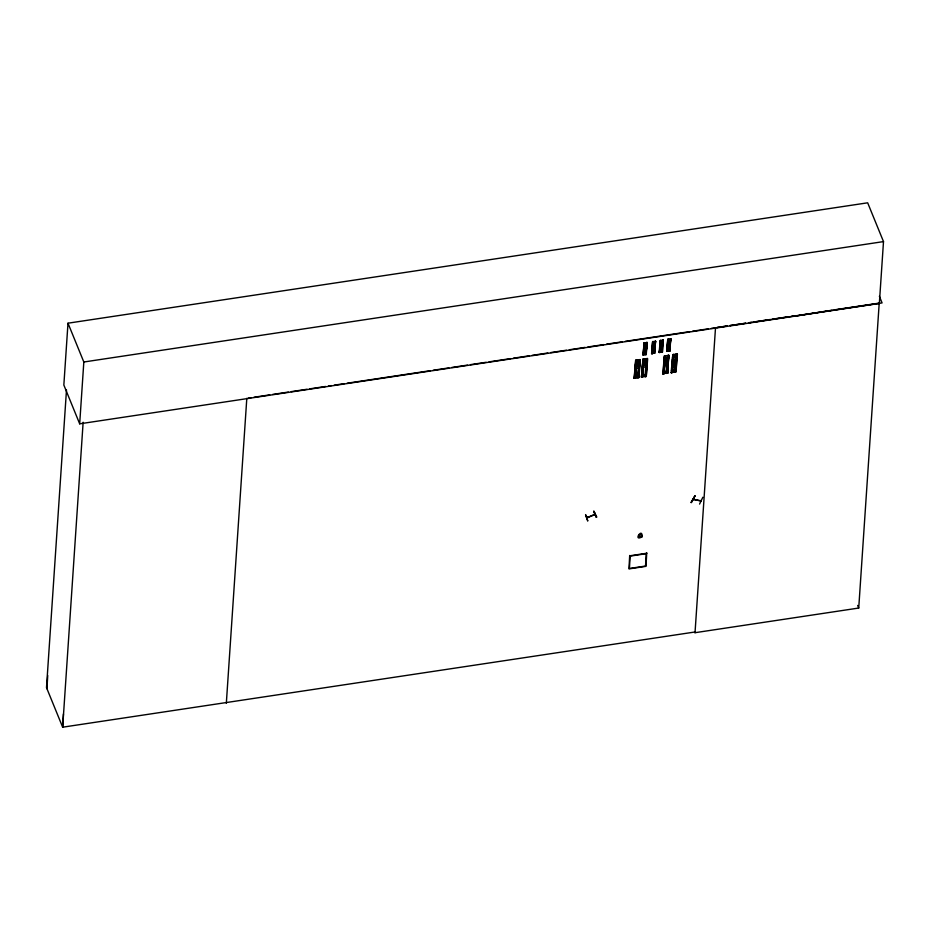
<?xml version="1.0" encoding="UTF-8"?>
<svg xmlns="http://www.w3.org/2000/svg" width="930" height="930" viewBox="0 0 930 930"><rect width="100%" height="100%" fill="white"/><g stroke="black" fill="none" stroke-linecap="round" stroke-linejoin="round"><path stroke-width="1.4" d="M46.965 688.723L47.732 675.482M63.438 713.949L62.659 727.19L695.059 631.981L695.024 632.691L715.507 327.755L711.206 328.406M67.995 323.198L63.845 385.032L79.678 423.824L879.35 303.436L883.5 241.602L867.667 202.81L67.995 323.198L83.828 362.002L79.678 423.824M66.495 389.879L46.5 687.596L62.659 727.19L83.142 422.255M226.327 703.266L246.81 398.319M646.734 552.908L645.99 566.335L628.947 568.904L629.691 555.477M646.234 553.338L645.536 566.045L629.436 568.474L630.145 555.768M642.072 536.808C642.618 526.636 632.679 541.911 641.921 536.936M694.954 631.993L694.908 632.714L858.727 608.046L879.21 303.11L834.698 309.806M634.167 378.231L635.585 360.433L640.084 359.573L639.05 377.557L634.144 378.219L634.806 378.15L636.666 360.038L635.632 378.033L637.038 360.259M634.26 378.219L635.829 360.154L636.701 360.143L635.051 378.115L635.643 378.01M634.481 378.057L635.922 360.27M634.713 378.161L636.201 360.375M636.666 360.038L635.085 378.103L634.388 377.94M639.34 359.794L637.643 377.766L639.666 359.887M646.269 354.493L647.013 342.484L644.013 343.065L643.107 354.935L643.769 354.667L645.013 342.926L643.99 354.807L643.281 354.818M643.06 359.189L641.444 377.15L642.921 359.34L647.303 358.48L646.269 376.464L647.675 358.701M643.223 354.818L644.118 342.752M641.619 376.976L643.048 359.073L643.92 359.061L642.188 377.01M643.63 354.853L644.734 342.798M643.886 358.957L642.27 377.034L642.863 376.929L643.886 358.957L642.223 377.022L641.386 377.138M646.466 342.566L645.385 354.621L646.966 342.345M645.525 354.493L646.327 354.481L645.757 354.574L647.268 342.624M645.908 354.539L647.013 342.484L646.117 354.423M645.071 376.487L646.234 358.875L646.908 358.782L645.408 376.603L647.303 358.48L645.908 376.371M651.651 353.644L653.534 341.636L652.569 353.516L651.593 353.644L652.639 341.473M652.209 353.563L653.255 341.519M652.511 353.516L653.104 341.705M655.592 341.275L653.883 353.33L654.825 341.461L654.243 353.284M653.906 353.342L655.487 341.066M653.86 353.33L654.581 353.063L655.545 341.205L652.988 341.717M659.172 352.505L660.184 340.636L663.113 340.055L662.427 352.063L659.231 352.505M659.347 352.389L660.835 340.45L659.533 352.458L660.219 340.334M659.87 352.319L660.835 340.38L659.777 352.424M661.823 352.145L663.055 339.927M663.113 340.055L661.451 352.191L662.567 340.136L663.392 340.194M662.369 352.063L662.997 340.252M662.904 373.906L664.253 356.132L668.728 355.26L667.694 373.244L668.728 355.26L667.112 373.337L668.484 355.527M663.078 373.732L664.473 355.841L665.171 356.004L663.95 373.627L665.31 355.853M663.869 373.639L665.31 355.725L664.276 373.721L662.811 373.918M668.624 339.38L667.694 351.238L668.403 339.229L666.74 351.366L667.798 339.194M666.915 351.249L668.403 339.229L667.705 339.508L670.693 338.915L669.949 350.924M667.659 355.644L666.287 373.453L667.903 355.376M666.729 351.354L669.972 350.924L669.03 351.052L669.972 339.183L670.96 339.055M668.821 355.365L667.333 373.139M669.461 350.982L670.635 338.787M670.425 339.125L669.751 350.854M669.577 350.97L670.716 338.985M669.728 350.866L670.693 338.915M675.575 371.779L671.1 372.674L672.855 354.702M671.727 372.581L673.134 354.818M673.587 354.481L671.925 372.546L672.576 372.453L673.587 354.481L672.018 372.546L671.1 372.674M672.192 372.372L673.68 354.586L672.623 354.876M675.657 371.907L674.494 372.186L675.947 354.4L676.61 354.307L675.122 372.128L677.017 354.005L675.982 372L677.424 354.214M674.529 372.198L676.191 354.121M675.354 372.081L676.773 354.284M675.331 372.07L677.017 354.005L672.762 354.609L671.646 372.593M587.714 520.835L585.586 514.592M691.409 502.595L695.117 495.806M586.9 517.685L587.9 517.51L586.679 517.08M595.165 514.464L594.003 514.244M587.167 517.847L586.737 517.034L587.062 517.58M595.061 514.534L587.074 517.847M694.838 496.016L691.071 502.584L694.826 496.05M694.129 499.038L693.989 499.259M700.43 500.514L701.104 500.677M700.976 500.898L693.478 499.247M699.569 504.095L702.848 497.236M652.616 341.775L651.953 353.598L652.546 353.528M643.06 354.923L646.059 354.342M662.474 340.322L661.486 352.191L662.439 352.051M638.643 377.359L637.899 377.58M644.816 376.673L645.734 376.545M646.292 376.452L645.618 376.545L647.129 358.771M667.717 373.221L667.066 373.325M585.586 514.918L587.737 520.788M693.617 499.282L694.292 499.433M700.86 500.91L693.303 499.503M644.188 342.961L643.223 354.737M652.953 341.74L653.534 341.647M667.74 339.508L666.891 351.18M654.278 353.284L654.848 353.202L651.744 353.458M664.845 356.062L663.45 373.837M676.191 354.249L674.75 372.035M638.468 377.65L640.084 359.573L638.736 377.464M586.993 517.65L594.956 514.29M83.828 362.002L883.5 241.602M248.24 398.11L251.112 397.68M253.971 397.25L269.735 394.866M272.606 394.436L288.37 392.065M291.241 391.635L307.005 389.263M309.876 388.833L325.64 386.45M328.511 386.02L331.371 385.59M334.242 385.16L344.274 383.648M347.146 383.218L430.276 370.698M433.136 370.268L448.911 367.896M451.771 367.466L467.534 365.095M470.406 364.653L486.169 362.281M489.041 361.851L510.535 358.62M513.407 358.19L529.17 355.806M532.041 355.376L547.805 353.005M550.676 352.575L566.44 350.203M569.311 349.773L585.075 347.39M587.934 346.96L603.71 344.588M606.569 344.158L622.344 341.787M625.204 341.356L689.711 331.638M692.571 331.208L708.335 328.836M745.662 323.21L729.864 325.593L745.662 323.256M748.534 322.78L751.405 322.35M754.277 321.92L770.075 319.536M772.946 319.106L788.745 316.735M791.616 316.293L795.929 315.654M831.827 310.248L797.487 315.758M629.819 555.791L646.873 553.234M630.273 556.094L646.373 553.664M748.534 322.838L882.082 302.924L879.373 296.298M644.013 344.891L646.803 344.356M659.928 344.739L662.718 344.205M666.984 349.971L669.833 349.564M643.316 353.54L646.152 353.133M651.837 352.249L654.673 351.854M659.417 351.11L662.253 350.715M672.611 356.423L676.866 355.818M664.322 357.666L668.589 357.062M635.678 361.979L639.945 361.375M642.897 360.887L647.164 360.282M672.518 357.62L676.773 357.015M664.229 358.875L668.484 358.271M635.585 363.188L639.84 362.584M642.804 362.096L647.059 361.491M672.367 359.433L676.621 358.817M664.078 360.677L668.345 360.073M635.434 364.99L639.701 364.386M642.653 363.897L646.92 363.293M663.962 362.281L668.217 361.677M672.239 361.026L676.505 360.422M635.306 366.594L639.573 365.99M642.537 365.502L646.792 364.897M663.811 364.083L668.066 363.479M672.099 362.84L676.354 362.235M635.167 368.396L639.422 367.792M642.386 367.315L646.641 366.699M663.171 371.826L667.438 371.221M671.46 370.582L675.726 369.977M634.527 376.139L638.794 375.534M641.758 375.057L646.013 374.453M663.032 373.627L667.287 373.023M641.607 376.859L645.862 376.255M654.604 353.133L655.545 341.205M857.669 605.43L858.727 608.046M670.542 339.985L667.694 340.392M670.472 340.787L667.635 341.194M670.379 341.996L667.531 342.403M670.298 343.065L667.449 343.472M670.193 344.274L667.356 344.67M662.962 341.124L660.126 341.531M662.892 341.938L660.056 342.333M662.799 343.135L659.963 343.542M662.613 345.414L659.777 345.809M655.383 342.275L652.546 342.67M655.325 343.077L652.476 343.472M655.22 344.274L652.383 344.681M655.139 345.344L652.302 345.751M655.046 346.553L652.197 346.96M646.862 343.554L644.025 343.961M646.699 345.565L643.862 345.96M646.617 346.634L643.781 347.029M646.524 347.832L643.676 348.239M596.211 516.917L596.804 517.045L593.759 511.175M587.574 516.743L587.9 517.51M638.782 535.459L638.968 536.575L640.375 536.761L641.688 535.215L640.77 534.471L638.782 535.459M726.993 326.023L716.937 327.534L726.993 326.046M593.991 511.407L596.351 517.243L593.991 511.407"/></g></svg>
